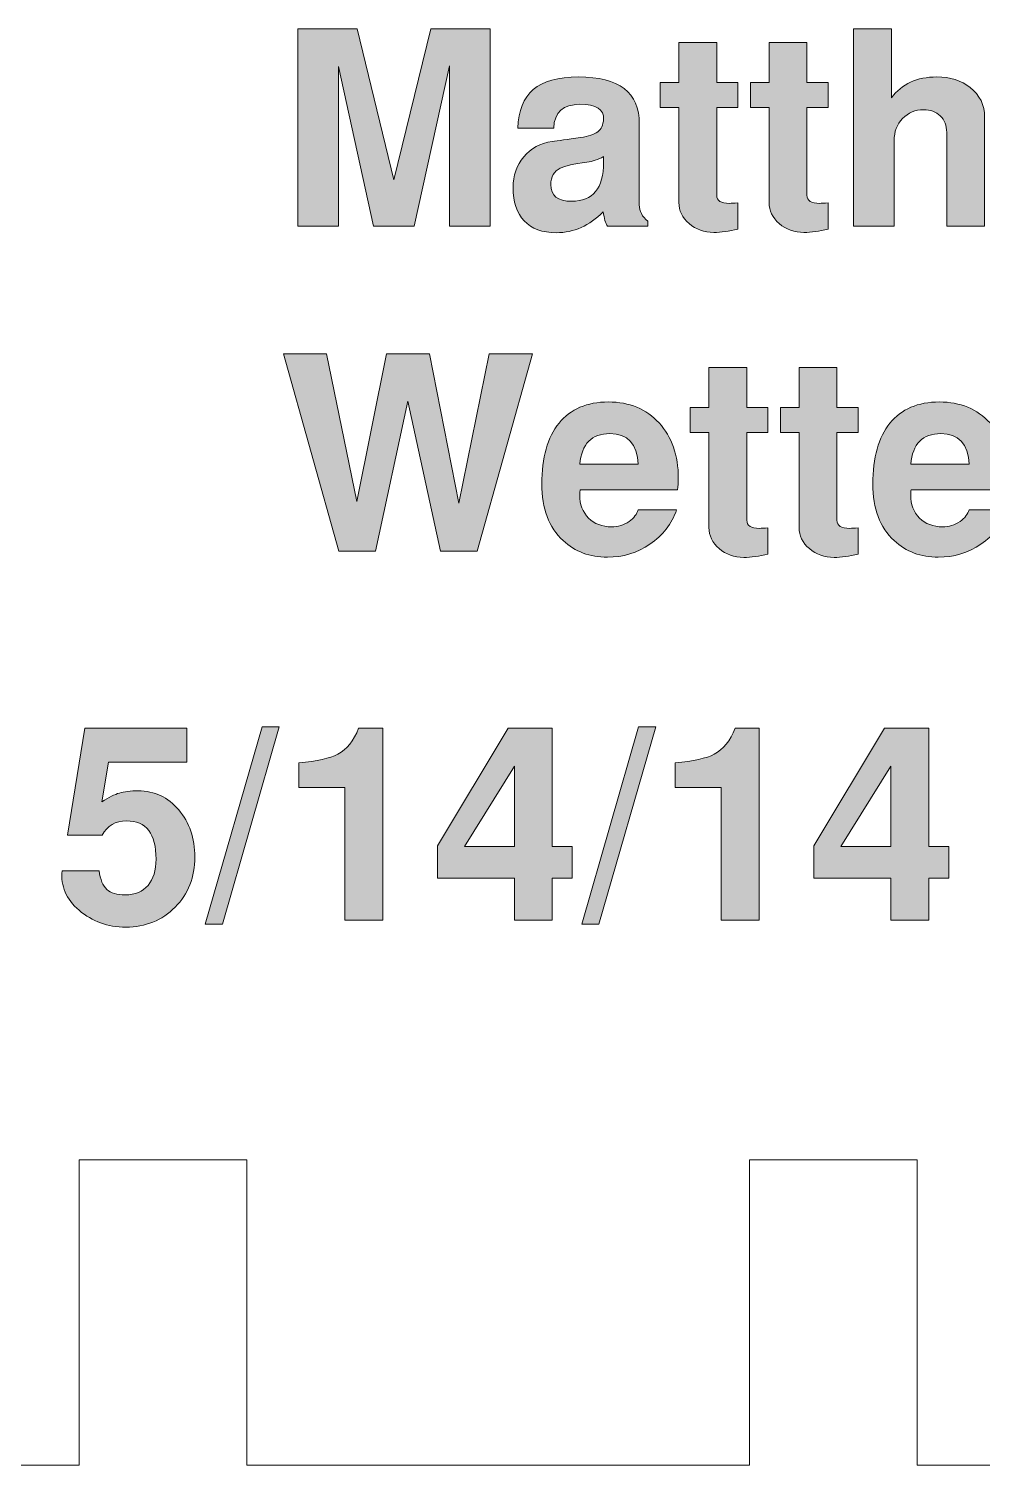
# Model space of a CAD drawing. Header units: inches. Extents: x 0.5 to 11.5, y -3.7 to -0.7.
# Drawn here: x 3.733 to 4.32, y -3.738 to -2.854 of the extents above; entities that cross this region are included whole.
import ezdxf

# ---------------------------------------------------------------- set-up
doc = ezdxf.new("R2010")
doc.units = ezdxf.units.IN
doc.header["$MEASUREMENT"] = 0
doc.layers.add('Layer 1', color=7, linetype='Continuous')

# ---------------------------------------------------------------- blocks, each defined once
blk = doc.blocks.new('block 21')
at = {"layer": 'Layer 1', "color": 240, "lineweight": 5, "true_color": 0xed1f24}
for points in [[(3.86753, -3.73802), (3.86753, -3.55012), (3.76442, -3.55012), (3.76442, -3.73802)], [(4.28005, -3.73802), (4.28005, -3.55012), (4.17691, -3.55012), (4.17691, -3.73802)], [(3.76442, -3.73802), (3.66132, -3.73802)], [(4.17691, -3.73802), (3.86753, -3.73802)], [(4.38316, -3.73802), (4.28005, -3.73802)]]:
    blk.add_lwpolyline(points, dxfattribs=at)
blk = doc.blocks.new('block 43')
at = {"layer": 'Layer 1', "true_color": 0xed1f24}
h = blk.add_hatch(color=240, dxfattribs=at)
h.dxf.hatch_style = 2
h.paths.add_polyline_path([(4.01725, -2.97556), (3.99225, -2.97556), (3.99225, -2.87689), (3.97058, -2.97556), (3.94558, -2.97556), (3.92391, -2.87739), (3.92391, -2.97556), (3.89891, -2.97556), (3.89891, -2.85406), (3.93549, -2.85406), (3.95807, -2.94708), (3.98088, -2.85406), (4.01725, -2.85406)])
h = blk.add_hatch(color=240, dxfattribs=at)
h.dxf.hatch_style = 2
edge = h.paths.add_edge_path()
edge.add_spline(control_points=[(4.32157, -2.97556), (4.32157, -2.97556), (4.29824, -2.97556), (4.29824, -2.97556), (4.29824, -2.97556), (4.29824, -2.91793), (4.29824, -2.91793), (4.29824, -2.91358), (4.29691, -2.91016), (4.29424, -2.90765), (4.29157, -2.90514), (4.28818, -2.90389), (4.28407, -2.90389), (4.27885, -2.90389), (4.27452, -2.9057), (4.27108, -2.90932), (4.26763, -2.91294), (4.26591, -2.91748), (4.26591, -2.92294), (4.26591, -2.92294), (4.26591, -2.97556), (4.26591, -2.97556), (4.26591, -2.97556), (4.24091, -2.97556), (4.24091, -2.97556), (4.24091, -2.97556), (4.24091, -2.85406), (4.24091, -2.85406), (4.24091, -2.85406), (4.26424, -2.85406), (4.26424, -2.85406), (4.26424, -2.85406), (4.26424, -2.89656), (4.26424, -2.89656), (4.27058, -2.88801), (4.27991, -2.88373), (4.29224, -2.88373), (4.30035, -2.88373), (4.30718, -2.88589), (4.31274, -2.89022), (4.31863, -2.89489), (4.32157, -2.901), (4.32157, -2.90856), (4.32157, -2.90856), (4.32157, -2.97556), (4.32157, -2.97556)], knot_values=[0, 0, 0, 0, 1, 1, 1, 2, 2, 2, 3, 3, 3, 4, 4, 4, 5, 5, 5, 6, 6, 6, 7, 7, 7, 8, 8, 8, 9, 9, 9, 10, 10, 10, 11, 11, 11, 12, 12, 12, 13, 13, 13, 14, 14, 14, 15, 15, 15, 15], degree=3, periodic=1)
h = blk.add_hatch(color=240, dxfattribs=at)
h.dxf.hatch_style = 2
edge = h.paths.add_edge_path()
edge.add_spline(control_points=[(4.16975, -2.97739), (4.1643, -2.97873), (4.15936, -2.97939), (4.15491, -2.97939), (4.14902, -2.97939), (4.14397, -2.97759), (4.13974, -2.97398), (4.13552, -2.97036), (4.13341, -2.96606), (4.13341, -2.96106), (4.13341, -2.96106), (4.13341, -2.90256), (4.13341, -2.90256), (4.13341, -2.90256), (4.12191, -2.90256), (4.12191, -2.90256), (4.12191, -2.90256), (4.12191, -2.88706), (4.12191, -2.88706), (4.12191, -2.88706), (4.13341, -2.88706), (4.13341, -2.88706), (4.13341, -2.88706), (4.13341, -2.86256), (4.13341, -2.86256), (4.13341, -2.86256), (4.15675, -2.86256), (4.15675, -2.86256), (4.15675, -2.86256), (4.15675, -2.88706), (4.15675, -2.88706), (4.15675, -2.88706), (4.16975, -2.88706), (4.16975, -2.88706), (4.16975, -2.88706), (4.16975, -2.90256), (4.16975, -2.90256), (4.16975, -2.90256), (4.15675, -2.90256), (4.15675, -2.90256), (4.15675, -2.90256), (4.15675, -2.95639), (4.15675, -2.95639), (4.15675, -2.95984), (4.15936, -2.96156), (4.16458, -2.96156), (4.1658, -2.96145), (4.16752, -2.96134), (4.16975, -2.96122), (4.16975, -2.96122), (4.16975, -2.97739), (4.16975, -2.97739)], knot_values=[0, 0, 0, 0, 1, 1, 1, 2, 2, 2, 3, 3, 3, 4, 4, 4, 5, 5, 5, 6, 6, 6, 7, 7, 7, 8, 8, 8, 9, 9, 9, 10, 10, 10, 11, 11, 11, 12, 12, 12, 13, 13, 13, 14, 14, 14, 15, 15, 15, 16, 16, 16, 17, 17, 17, 17], degree=3, periodic=1)
h = blk.add_hatch(color=240, dxfattribs=at)
h.dxf.hatch_style = 2
edge = h.paths.add_edge_path()
edge.add_spline(control_points=[(4.22525, -2.97739), (4.2198, -2.97873), (4.21486, -2.97939), (4.21042, -2.97939), (4.20452, -2.97939), (4.19947, -2.97759), (4.19524, -2.97398), (4.19102, -2.97036), (4.18891, -2.96606), (4.18891, -2.96106), (4.18891, -2.96106), (4.18891, -2.90256), (4.18891, -2.90256), (4.18891, -2.90256), (4.17742, -2.90256), (4.17742, -2.90256), (4.17742, -2.90256), (4.17742, -2.88706), (4.17742, -2.88706), (4.17742, -2.88706), (4.18891, -2.88706), (4.18891, -2.88706), (4.18891, -2.88706), (4.18891, -2.86256), (4.18891, -2.86256), (4.18891, -2.86256), (4.21225, -2.86256), (4.21225, -2.86256), (4.21225, -2.86256), (4.21225, -2.88706), (4.21225, -2.88706), (4.21225, -2.88706), (4.22525, -2.88706), (4.22525, -2.88706), (4.22525, -2.88706), (4.22525, -2.90256), (4.22525, -2.90256), (4.22525, -2.90256), (4.21225, -2.90256), (4.21225, -2.90256), (4.21225, -2.90256), (4.21225, -2.95639), (4.21225, -2.95639), (4.21225, -2.95984), (4.21486, -2.96156), (4.22008, -2.96156), (4.2213, -2.96145), (4.22302, -2.96134), (4.22525, -2.96122), (4.22525, -2.96122), (4.22525, -2.97739), (4.22525, -2.97739)], knot_values=[0, 0, 0, 0, 1, 1, 1, 2, 2, 2, 3, 3, 3, 4, 4, 4, 5, 5, 5, 6, 6, 6, 7, 7, 7, 8, 8, 8, 9, 9, 9, 10, 10, 10, 11, 11, 11, 12, 12, 12, 13, 13, 13, 14, 14, 14, 15, 15, 15, 16, 16, 16, 17, 17, 17, 17], degree=3, periodic=1)
h = blk.add_hatch(color=240, dxfattribs=at)
h.dxf.hatch_style = 2
edge = h.paths.add_edge_path()
edge.add_spline(control_points=[(4.11424, -2.97556), (4.11424, -2.97556), (4.08942, -2.97556), (4.08942, -2.97556), (4.0883, -2.97378), (4.08747, -2.97084), (4.08691, -2.96672), (4.07836, -2.97528), (4.06875, -2.97956), (4.05808, -2.97956), (4.04941, -2.97956), (4.0428, -2.97714), (4.03825, -2.97231), (4.03369, -2.96748), (4.03141, -2.96062), (4.03141, -2.95173), (4.03141, -2.94439), (4.03358, -2.93812), (4.03792, -2.9329), (4.04225, -2.92767), (4.04808, -2.92451), (4.05541, -2.92339), (4.05886, -2.92295), (4.06469, -2.92217), (4.07292, -2.92106), (4.0778, -2.92028), (4.08133, -2.91909), (4.0835, -2.91747), (4.08567, -2.91587), (4.08685, -2.91328), (4.08708, -2.90972), (4.08742, -2.90362), (4.08258, -2.90056), (4.07258, -2.90056), (4.06213, -2.90056), (4.05675, -2.90545), (4.05642, -2.91522), (4.05642, -2.91522), (4.03425, -2.91522), (4.03425, -2.91522), (4.03469, -2.90456), (4.03788, -2.89664), (4.04383, -2.89147), (4.04977, -2.88631), (4.05908, -2.88373), (4.07175, -2.88373), (4.09663, -2.88373), (4.10908, -2.89334), (4.10908, -2.91256), (4.10908, -2.91256), (4.10908, -2.96239), (4.10908, -2.96239), (4.10908, -2.96628), (4.1108, -2.96967), (4.11424, -2.97256), (4.11424, -2.97256), (4.11424, -2.97556), (4.11424, -2.97556)], knot_values=[0, 0, 0, 0, 1, 1, 1, 2, 2, 2, 3, 3, 3, 4, 4, 4, 5, 5, 5, 6, 6, 6, 7, 7, 7, 8, 8, 8, 9, 9, 9, 10, 10, 10, 11, 11, 11, 12, 12, 12, 13, 13, 13, 14, 14, 14, 15, 15, 15, 16, 16, 16, 17, 17, 17, 18, 18, 18, 19, 19, 19, 19], degree=3, periodic=1)
edge = h.paths.add_edge_path()
edge.add_spline(control_points=[(4.08708, -2.93623), (4.08708, -2.93623), (4.08708, -2.93273), (4.08708, -2.93273), (4.08373, -2.93462), (4.08032, -2.93578), (4.07686, -2.93623), (4.06871, -2.93723), (4.06324, -2.93845), (4.06045, -2.93989), (4.05653, -2.94179), (4.05458, -2.94512), (4.05458, -2.94989), (4.05458, -2.95678), (4.05888, -2.96023), (4.06748, -2.96023), (4.08055, -2.96023), (4.08708, -2.95222), (4.08708, -2.93623)], knot_values=[0, 0, 0, 0, 1, 1, 1, 2, 2, 2, 3, 3, 3, 4, 4, 4, 5, 5, 5, 6, 6, 6, 6], degree=3, periodic=1)
h = blk.add_hatch(color=240, dxfattribs=at)
h.dxf.hatch_style = 2
h.paths.add_polyline_path([(4.04325, -3.05406), (4.00924, -3.17556), (3.98675, -3.17556), (3.96664, -3.08316), (3.94666, -3.17556), (3.92413, -3.17556), (3.89008, -3.05406), (3.91658, -3.05406), (3.93525, -3.14506), (3.95342, -3.05406), (3.97991, -3.05406), (3.99808, -3.14606), (4.01674, -3.05406)])
h = blk.add_hatch(color=240, dxfattribs=at)
h.dxf.hatch_style = 2
edge = h.paths.add_edge_path()
edge.add_spline(control_points=[(4.18825, -3.17739), (4.1828, -3.17872), (4.17786, -3.17939), (4.17341, -3.17939), (4.16752, -3.17939), (4.16247, -3.17759), (4.15824, -3.17398), (4.15402, -3.17036), (4.15191, -3.16606), (4.15191, -3.16106), (4.15191, -3.16106), (4.15191, -3.10256), (4.15191, -3.10256), (4.15191, -3.10256), (4.14041, -3.10256), (4.14041, -3.10256), (4.14041, -3.10256), (4.14041, -3.08706), (4.14041, -3.08706), (4.14041, -3.08706), (4.15191, -3.08706), (4.15191, -3.08706), (4.15191, -3.08706), (4.15191, -3.06255), (4.15191, -3.06255), (4.15191, -3.06255), (4.17525, -3.06255), (4.17525, -3.06255), (4.17525, -3.06255), (4.17525, -3.08706), (4.17525, -3.08706), (4.17525, -3.08706), (4.18825, -3.08706), (4.18825, -3.08706), (4.18825, -3.08706), (4.18825, -3.10256), (4.18825, -3.10256), (4.18825, -3.10256), (4.17525, -3.10256), (4.17525, -3.10256), (4.17525, -3.10256), (4.17525, -3.15639), (4.17525, -3.15639), (4.17525, -3.15984), (4.17786, -3.16156), (4.18308, -3.16156), (4.1843, -3.16144), (4.18602, -3.16134), (4.18825, -3.16122), (4.18825, -3.16122), (4.18825, -3.17739), (4.18825, -3.17739)], knot_values=[0, 0, 0, 0, 1, 1, 1, 2, 2, 2, 3, 3, 3, 4, 4, 4, 5, 5, 5, 6, 6, 6, 7, 7, 7, 8, 8, 8, 9, 9, 9, 10, 10, 10, 11, 11, 11, 12, 12, 12, 13, 13, 13, 14, 14, 14, 15, 15, 15, 16, 16, 16, 17, 17, 17, 17], degree=3, periodic=1)
h = blk.add_hatch(color=240, dxfattribs=at)
h.dxf.hatch_style = 2
edge = h.paths.add_edge_path()
edge.add_spline(control_points=[(4.24374, -3.17739), (4.23829, -3.17872), (4.23335, -3.17939), (4.22891, -3.17939), (4.22302, -3.17939), (4.21796, -3.17759), (4.21374, -3.17398), (4.20951, -3.17036), (4.2074, -3.16606), (4.2074, -3.16106), (4.2074, -3.16106), (4.2074, -3.10256), (4.2074, -3.10256), (4.2074, -3.10256), (4.19591, -3.10256), (4.19591, -3.10256), (4.19591, -3.10256), (4.19591, -3.08706), (4.19591, -3.08706), (4.19591, -3.08706), (4.2074, -3.08706), (4.2074, -3.08706), (4.2074, -3.08706), (4.2074, -3.06255), (4.2074, -3.06255), (4.2074, -3.06255), (4.23074, -3.06255), (4.23074, -3.06255), (4.23074, -3.06255), (4.23074, -3.08706), (4.23074, -3.08706), (4.23074, -3.08706), (4.24374, -3.08706), (4.24374, -3.08706), (4.24374, -3.08706), (4.24374, -3.10256), (4.24374, -3.10256), (4.24374, -3.10256), (4.23074, -3.10256), (4.23074, -3.10256), (4.23074, -3.10256), (4.23074, -3.15639), (4.23074, -3.15639), (4.23074, -3.15984), (4.23335, -3.16156), (4.23857, -3.16156), (4.23979, -3.16144), (4.24152, -3.16134), (4.24374, -3.16122), (4.24374, -3.16122), (4.24374, -3.17739), (4.24374, -3.17739)], knot_values=[0, 0, 0, 0, 1, 1, 1, 2, 2, 2, 3, 3, 3, 4, 4, 4, 5, 5, 5, 6, 6, 6, 7, 7, 7, 8, 8, 8, 9, 9, 9, 10, 10, 10, 11, 11, 11, 12, 12, 12, 13, 13, 13, 14, 14, 14, 15, 15, 15, 16, 16, 16, 17, 17, 17, 17], degree=3, periodic=1)
h = blk.add_hatch(color=240, dxfattribs=at)
h.dxf.hatch_style = 2
edge = h.paths.add_edge_path()
edge.add_spline(control_points=[(4.13308, -3.13055), (4.13308, -3.13323), (4.13291, -3.13561), (4.13258, -3.13772), (4.13258, -3.13772), (4.07274, -3.13772), (4.07274, -3.13772), (4.07252, -3.13839), (4.07241, -3.13944), (4.07241, -3.14089), (4.07241, -3.14678), (4.07423, -3.15153), (4.07785, -3.15514), (4.08149, -3.15875), (4.08622, -3.16056), (4.09206, -3.16056), (4.09591, -3.16056), (4.09949, -3.15945), (4.10279, -3.15723), (4.10577, -3.15512), (4.10764, -3.15272), (4.10841, -3.15006), (4.10841, -3.15006), (4.13207, -3.15006), (4.13207, -3.15006), (4.12896, -3.15883), (4.12349, -3.16589), (4.11565, -3.17122), (4.10782, -3.17655), (4.09907, -3.17923), (4.08941, -3.17923), (4.07863, -3.17923), (4.06957, -3.17584), (4.06224, -3.16906), (4.05346, -3.16095), (4.04907, -3.14934), (4.04907, -3.13422), (4.04907, -3.118), (4.0526, -3.10553), (4.05966, -3.09681), (4.06671, -3.08809), (4.07685, -3.08373), (4.09007, -3.08373), (4.10296, -3.08373), (4.11335, -3.08803), (4.12124, -3.09664), (4.12913, -3.10525), (4.13308, -3.11656), (4.13308, -3.13055)], knot_values=[0, 0, 0, 0, 1, 1, 1, 2, 2, 2, 3, 3, 3, 4, 4, 4, 5, 5, 5, 6, 6, 6, 7, 7, 7, 8, 8, 8, 9, 9, 9, 10, 10, 10, 11, 11, 11, 12, 12, 12, 13, 13, 13, 14, 14, 14, 15, 15, 15, 16, 16, 16, 16], degree=3, periodic=1)
edge = h.paths.add_edge_path()
edge.add_spline(control_points=[(4.10841, -3.12206), (4.10773, -3.1095), (4.1019, -3.10322), (4.09092, -3.10322), (4.07981, -3.10322), (4.07364, -3.1095), (4.07241, -3.12206), (4.07241, -3.12206), (4.10841, -3.12206), (4.10841, -3.12206)], knot_values=[0, 0, 0, 0, 1, 1, 1, 2, 2, 2, 3, 3, 3, 3], degree=3, periodic=1)
h = blk.add_hatch(color=240, dxfattribs=at)
h.dxf.hatch_style = 2
edge = h.paths.add_edge_path()
edge.add_spline(control_points=[(4.33674, -3.13055), (4.33674, -3.13323), (4.33657, -3.13561), (4.33624, -3.13772), (4.33624, -3.13772), (4.27641, -3.13772), (4.27641, -3.13772), (4.27618, -3.13839), (4.27608, -3.13944), (4.27608, -3.14089), (4.27608, -3.14678), (4.27789, -3.15153), (4.28152, -3.15514), (4.28516, -3.15875), (4.28989, -3.16056), (4.29573, -3.16056), (4.29958, -3.16056), (4.30315, -3.15945), (4.30646, -3.15723), (4.30943, -3.15512), (4.31131, -3.15272), (4.31207, -3.15006), (4.31207, -3.15006), (4.33574, -3.15006), (4.33574, -3.15006), (4.33263, -3.15883), (4.32716, -3.16589), (4.31932, -3.17122), (4.31149, -3.17655), (4.30274, -3.17923), (4.29308, -3.17923), (4.28229, -3.17923), (4.27324, -3.17584), (4.26591, -3.16906), (4.25713, -3.16095), (4.25274, -3.14934), (4.25274, -3.13422), (4.25274, -3.118), (4.25627, -3.10553), (4.26333, -3.09681), (4.27038, -3.08809), (4.28052, -3.08373), (4.29374, -3.08373), (4.30663, -3.08373), (4.31702, -3.08803), (4.32491, -3.09664), (4.3328, -3.10525), (4.33674, -3.11656), (4.33674, -3.13055)], knot_values=[0, 0, 0, 0, 1, 1, 1, 2, 2, 2, 3, 3, 3, 4, 4, 4, 5, 5, 5, 6, 6, 6, 7, 7, 7, 8, 8, 8, 9, 9, 9, 10, 10, 10, 11, 11, 11, 12, 12, 12, 13, 13, 13, 14, 14, 14, 15, 15, 15, 16, 16, 16, 16], degree=3, periodic=1)
edge = h.paths.add_edge_path()
edge.add_spline(control_points=[(4.31207, -3.12206), (4.3114, -3.1095), (4.30557, -3.10322), (4.29458, -3.10322), (4.28347, -3.10322), (4.27731, -3.1095), (4.27608, -3.12206), (4.27608, -3.12206), (4.31207, -3.12206), (4.31207, -3.12206)], knot_values=[0, 0, 0, 0, 1, 1, 1, 2, 2, 2, 3, 3, 3, 3], degree=3, periodic=1)
at = {"layer": 'Layer 1', "lineweight": 0}
for points in [[(4.01725, -2.97556), (3.99225, -2.97556), (3.99225, -2.87689), (3.97058, -2.97556), (3.94558, -2.97556), (3.92391, -2.87739), (3.92391, -2.97556), (3.89891, -2.97556), (3.89891, -2.85406), (3.93549, -2.85406), (3.95807, -2.94708), (3.98088, -2.85406), (4.01725, -2.85406), (4.01725, -2.97556)], [(4.04325, -3.05406), (4.00924, -3.17556), (3.98675, -3.17556), (3.96664, -3.08316), (3.94666, -3.17556), (3.92413, -3.17556), (3.89008, -3.05406), (3.91658, -3.05406), (3.93525, -3.14506), (3.95342, -3.05406), (3.97991, -3.05406), (3.99808, -3.14606), (4.01674, -3.05406), (4.04325, -3.05406)]]:
    blk.add_lwpolyline(points, dxfattribs=at)
for points, knots in [([(4.32157, -2.97556), (4.32157, -2.97556), (4.29824, -2.97556), (4.29824, -2.97556), (4.29824, -2.97556), (4.29824, -2.91793), (4.29824, -2.91793), (4.29824, -2.91358), (4.29691, -2.91016), (4.29424, -2.90765), (4.29157, -2.90514), (4.28818, -2.90389), (4.28407, -2.90389), (4.27885, -2.90389), (4.27452, -2.9057), (4.27108, -2.90932), (4.26763, -2.91294), (4.26591, -2.91748), (4.26591, -2.92294), (4.26591, -2.92294), (4.26591, -2.97556), (4.26591, -2.97556), (4.26591, -2.97556), (4.24091, -2.97556), (4.24091, -2.97556), (4.24091, -2.97556), (4.24091, -2.85406), (4.24091, -2.85406), (4.24091, -2.85406), (4.26424, -2.85406), (4.26424, -2.85406), (4.26424, -2.85406), (4.26424, -2.89656), (4.26424, -2.89656), (4.27058, -2.88801), (4.27991, -2.88373), (4.29224, -2.88373), (4.30035, -2.88373), (4.30718, -2.88589), (4.31274, -2.89022), (4.31863, -2.89489), (4.32157, -2.901), (4.32157, -2.90856), (4.32157, -2.90856), (4.32157, -2.97556), (4.32157, -2.97556)], [0, 0, 0, 0, 1, 1, 1, 2, 2, 2, 3, 3, 3, 4, 4, 4, 5, 5, 5, 6, 6, 6, 7, 7, 7, 8, 8, 8, 9, 9, 9, 10, 10, 10, 11, 11, 11, 12, 12, 12, 13, 13, 13, 14, 14, 14, 15, 15, 15, 15]), ([(4.16975, -2.97739), (4.1643, -2.97873), (4.15936, -2.97939), (4.15491, -2.97939), (4.14902, -2.97939), (4.14397, -2.97759), (4.13974, -2.97398), (4.13552, -2.97036), (4.13341, -2.96606), (4.13341, -2.96106), (4.13341, -2.96106), (4.13341, -2.90256), (4.13341, -2.90256), (4.13341, -2.90256), (4.12191, -2.90256), (4.12191, -2.90256), (4.12191, -2.90256), (4.12191, -2.88706), (4.12191, -2.88706), (4.12191, -2.88706), (4.13341, -2.88706), (4.13341, -2.88706), (4.13341, -2.88706), (4.13341, -2.86256), (4.13341, -2.86256), (4.13341, -2.86256), (4.15675, -2.86256), (4.15675, -2.86256), (4.15675, -2.86256), (4.15675, -2.88706), (4.15675, -2.88706), (4.15675, -2.88706), (4.16975, -2.88706), (4.16975, -2.88706), (4.16975, -2.88706), (4.16975, -2.90256), (4.16975, -2.90256), (4.16975, -2.90256), (4.15675, -2.90256), (4.15675, -2.90256), (4.15675, -2.90256), (4.15675, -2.95639), (4.15675, -2.95639), (4.15675, -2.95984), (4.15936, -2.96156), (4.16458, -2.96156), (4.1658, -2.96145), (4.16752, -2.96134), (4.16975, -2.96122), (4.16975, -2.96122), (4.16975, -2.97739), (4.16975, -2.97739)], [0, 0, 0, 0, 1, 1, 1, 2, 2, 2, 3, 3, 3, 4, 4, 4, 5, 5, 5, 6, 6, 6, 7, 7, 7, 8, 8, 8, 9, 9, 9, 10, 10, 10, 11, 11, 11, 12, 12, 12, 13, 13, 13, 14, 14, 14, 15, 15, 15, 16, 16, 16, 17, 17, 17, 17]), ([(4.22525, -2.97739), (4.2198, -2.97873), (4.21486, -2.97939), (4.21042, -2.97939), (4.20452, -2.97939), (4.19947, -2.97759), (4.19524, -2.97398), (4.19102, -2.97036), (4.18891, -2.96606), (4.18891, -2.96106), (4.18891, -2.96106), (4.18891, -2.90256), (4.18891, -2.90256), (4.18891, -2.90256), (4.17742, -2.90256), (4.17742, -2.90256), (4.17742, -2.90256), (4.17742, -2.88706), (4.17742, -2.88706), (4.17742, -2.88706), (4.18891, -2.88706), (4.18891, -2.88706), (4.18891, -2.88706), (4.18891, -2.86256), (4.18891, -2.86256), (4.18891, -2.86256), (4.21225, -2.86256), (4.21225, -2.86256), (4.21225, -2.86256), (4.21225, -2.88706), (4.21225, -2.88706), (4.21225, -2.88706), (4.22525, -2.88706), (4.22525, -2.88706), (4.22525, -2.88706), (4.22525, -2.90256), (4.22525, -2.90256), (4.22525, -2.90256), (4.21225, -2.90256), (4.21225, -2.90256), (4.21225, -2.90256), (4.21225, -2.95639), (4.21225, -2.95639), (4.21225, -2.95984), (4.21486, -2.96156), (4.22008, -2.96156), (4.2213, -2.96145), (4.22302, -2.96134), (4.22525, -2.96122), (4.22525, -2.96122), (4.22525, -2.97739), (4.22525, -2.97739)], [0, 0, 0, 0, 1, 1, 1, 2, 2, 2, 3, 3, 3, 4, 4, 4, 5, 5, 5, 6, 6, 6, 7, 7, 7, 8, 8, 8, 9, 9, 9, 10, 10, 10, 11, 11, 11, 12, 12, 12, 13, 13, 13, 14, 14, 14, 15, 15, 15, 16, 16, 16, 17, 17, 17, 17]), ([(4.11424, -2.97556), (4.11424, -2.97556), (4.08942, -2.97556), (4.08942, -2.97556), (4.0883, -2.97378), (4.08747, -2.97084), (4.08691, -2.96672), (4.07836, -2.97528), (4.06875, -2.97956), (4.05808, -2.97956), (4.04941, -2.97956), (4.0428, -2.97714), (4.03825, -2.97231), (4.03369, -2.96748), (4.03141, -2.96062), (4.03141, -2.95173), (4.03141, -2.94439), (4.03358, -2.93812), (4.03792, -2.9329), (4.04225, -2.92767), (4.04808, -2.92451), (4.05541, -2.92339), (4.05886, -2.92295), (4.06469, -2.92217), (4.07292, -2.92106), (4.0778, -2.92028), (4.08133, -2.91909), (4.0835, -2.91747), (4.08567, -2.91587), (4.08685, -2.91328), (4.08708, -2.90972), (4.08742, -2.90362), (4.08258, -2.90056), (4.07258, -2.90056), (4.06213, -2.90056), (4.05675, -2.90545), (4.05642, -2.91522), (4.05642, -2.91522), (4.03425, -2.91522), (4.03425, -2.91522), (4.03469, -2.90456), (4.03788, -2.89664), (4.04383, -2.89147), (4.04977, -2.88631), (4.05908, -2.88373), (4.07175, -2.88373), (4.09663, -2.88373), (4.10908, -2.89334), (4.10908, -2.91256), (4.10908, -2.91256), (4.10908, -2.96239), (4.10908, -2.96239), (4.10908, -2.96628), (4.1108, -2.96967), (4.11424, -2.97256), (4.11424, -2.97256), (4.11424, -2.97556), (4.11424, -2.97556)], [0, 0, 0, 0, 1, 1, 1, 2, 2, 2, 3, 3, 3, 4, 4, 4, 5, 5, 5, 6, 6, 6, 7, 7, 7, 8, 8, 8, 9, 9, 9, 10, 10, 10, 11, 11, 11, 12, 12, 12, 13, 13, 13, 14, 14, 14, 15, 15, 15, 16, 16, 16, 17, 17, 17, 18, 18, 18, 19, 19, 19, 19]), ([(4.08708, -2.93623), (4.08708, -2.93623), (4.08708, -2.93273), (4.08708, -2.93273), (4.08373, -2.93462), (4.08032, -2.93578), (4.07686, -2.93623), (4.06871, -2.93723), (4.06324, -2.93845), (4.06045, -2.93989), (4.05653, -2.94179), (4.05458, -2.94512), (4.05458, -2.94989), (4.05458, -2.95678), (4.05888, -2.96023), (4.06748, -2.96023), (4.08055, -2.96023), (4.08708, -2.95222), (4.08708, -2.93623)], [0, 0, 0, 0, 1, 1, 1, 2, 2, 2, 3, 3, 3, 4, 4, 4, 5, 5, 5, 6, 6, 6, 6]), ([(4.18825, -3.17739), (4.1828, -3.17872), (4.17786, -3.17939), (4.17341, -3.17939), (4.16752, -3.17939), (4.16247, -3.17759), (4.15824, -3.17398), (4.15402, -3.17036), (4.15191, -3.16606), (4.15191, -3.16106), (4.15191, -3.16106), (4.15191, -3.10256), (4.15191, -3.10256), (4.15191, -3.10256), (4.14041, -3.10256), (4.14041, -3.10256), (4.14041, -3.10256), (4.14041, -3.08706), (4.14041, -3.08706), (4.14041, -3.08706), (4.15191, -3.08706), (4.15191, -3.08706), (4.15191, -3.08706), (4.15191, -3.06255), (4.15191, -3.06255), (4.15191, -3.06255), (4.17525, -3.06255), (4.17525, -3.06255), (4.17525, -3.06255), (4.17525, -3.08706), (4.17525, -3.08706), (4.17525, -3.08706), (4.18825, -3.08706), (4.18825, -3.08706), (4.18825, -3.08706), (4.18825, -3.10256), (4.18825, -3.10256), (4.18825, -3.10256), (4.17525, -3.10256), (4.17525, -3.10256), (4.17525, -3.10256), (4.17525, -3.15639), (4.17525, -3.15639), (4.17525, -3.15984), (4.17786, -3.16156), (4.18308, -3.16156), (4.1843, -3.16144), (4.18602, -3.16134), (4.18825, -3.16122), (4.18825, -3.16122), (4.18825, -3.17739), (4.18825, -3.17739)], [0, 0, 0, 0, 1, 1, 1, 2, 2, 2, 3, 3, 3, 4, 4, 4, 5, 5, 5, 6, 6, 6, 7, 7, 7, 8, 8, 8, 9, 9, 9, 10, 10, 10, 11, 11, 11, 12, 12, 12, 13, 13, 13, 14, 14, 14, 15, 15, 15, 16, 16, 16, 17, 17, 17, 17]), ([(4.24374, -3.17739), (4.23829, -3.17872), (4.23335, -3.17939), (4.22891, -3.17939), (4.22302, -3.17939), (4.21796, -3.17759), (4.21374, -3.17398), (4.20951, -3.17036), (4.2074, -3.16606), (4.2074, -3.16106), (4.2074, -3.16106), (4.2074, -3.10256), (4.2074, -3.10256), (4.2074, -3.10256), (4.19591, -3.10256), (4.19591, -3.10256), (4.19591, -3.10256), (4.19591, -3.08706), (4.19591, -3.08706), (4.19591, -3.08706), (4.2074, -3.08706), (4.2074, -3.08706), (4.2074, -3.08706), (4.2074, -3.06255), (4.2074, -3.06255), (4.2074, -3.06255), (4.23074, -3.06255), (4.23074, -3.06255), (4.23074, -3.06255), (4.23074, -3.08706), (4.23074, -3.08706), (4.23074, -3.08706), (4.24374, -3.08706), (4.24374, -3.08706), (4.24374, -3.08706), (4.24374, -3.10256), (4.24374, -3.10256), (4.24374, -3.10256), (4.23074, -3.10256), (4.23074, -3.10256), (4.23074, -3.10256), (4.23074, -3.15639), (4.23074, -3.15639), (4.23074, -3.15984), (4.23335, -3.16156), (4.23857, -3.16156), (4.23979, -3.16144), (4.24152, -3.16134), (4.24374, -3.16122), (4.24374, -3.16122), (4.24374, -3.17739), (4.24374, -3.17739)], [0, 0, 0, 0, 1, 1, 1, 2, 2, 2, 3, 3, 3, 4, 4, 4, 5, 5, 5, 6, 6, 6, 7, 7, 7, 8, 8, 8, 9, 9, 9, 10, 10, 10, 11, 11, 11, 12, 12, 12, 13, 13, 13, 14, 14, 14, 15, 15, 15, 16, 16, 16, 17, 17, 17, 17]), ([(4.13308, -3.13055), (4.13308, -3.13323), (4.13291, -3.13561), (4.13258, -3.13772), (4.13258, -3.13772), (4.07274, -3.13772), (4.07274, -3.13772), (4.07252, -3.13839), (4.07241, -3.13944), (4.07241, -3.14089), (4.07241, -3.14678), (4.07423, -3.15153), (4.07785, -3.15514), (4.08149, -3.15875), (4.08622, -3.16056), (4.09206, -3.16056), (4.09591, -3.16056), (4.09949, -3.15945), (4.10279, -3.15723), (4.10577, -3.15512), (4.10764, -3.15272), (4.10841, -3.15006), (4.10841, -3.15006), (4.13207, -3.15006), (4.13207, -3.15006), (4.12896, -3.15883), (4.12349, -3.16589), (4.11565, -3.17122), (4.10782, -3.17655), (4.09907, -3.17923), (4.08941, -3.17923), (4.07863, -3.17923), (4.06957, -3.17584), (4.06224, -3.16906), (4.05346, -3.16095), (4.04907, -3.14934), (4.04907, -3.13422), (4.04907, -3.118), (4.0526, -3.10553), (4.05966, -3.09681), (4.06671, -3.08809), (4.07685, -3.08373), (4.09007, -3.08373), (4.10296, -3.08373), (4.11335, -3.08803), (4.12124, -3.09664), (4.12913, -3.10525), (4.13308, -3.11656), (4.13308, -3.13055)], [0, 0, 0, 0, 1, 1, 1, 2, 2, 2, 3, 3, 3, 4, 4, 4, 5, 5, 5, 6, 6, 6, 7, 7, 7, 8, 8, 8, 9, 9, 9, 10, 10, 10, 11, 11, 11, 12, 12, 12, 13, 13, 13, 14, 14, 14, 15, 15, 15, 16, 16, 16, 16]), ([(4.33674, -3.13055), (4.33674, -3.13323), (4.33657, -3.13561), (4.33624, -3.13772), (4.33624, -3.13772), (4.27641, -3.13772), (4.27641, -3.13772), (4.27618, -3.13839), (4.27608, -3.13944), (4.27608, -3.14089), (4.27608, -3.14678), (4.27789, -3.15153), (4.28152, -3.15514), (4.28516, -3.15875), (4.28989, -3.16056), (4.29573, -3.16056), (4.29958, -3.16056), (4.30315, -3.15945), (4.30646, -3.15723), (4.30943, -3.15512), (4.31131, -3.15272), (4.31207, -3.15006), (4.31207, -3.15006), (4.33574, -3.15006), (4.33574, -3.15006), (4.33263, -3.15883), (4.32716, -3.16589), (4.31932, -3.17122), (4.31149, -3.17655), (4.30274, -3.17923), (4.29308, -3.17923), (4.28229, -3.17923), (4.27324, -3.17584), (4.26591, -3.16906), (4.25713, -3.16095), (4.25274, -3.14934), (4.25274, -3.13422), (4.25274, -3.118), (4.25627, -3.10553), (4.26333, -3.09681), (4.27038, -3.08809), (4.28052, -3.08373), (4.29374, -3.08373), (4.30663, -3.08373), (4.31702, -3.08803), (4.32491, -3.09664), (4.3328, -3.10525), (4.33674, -3.11656), (4.33674, -3.13055)], [0, 0, 0, 0, 1, 1, 1, 2, 2, 2, 3, 3, 3, 4, 4, 4, 5, 5, 5, 6, 6, 6, 7, 7, 7, 8, 8, 8, 9, 9, 9, 10, 10, 10, 11, 11, 11, 12, 12, 12, 13, 13, 13, 14, 14, 14, 15, 15, 15, 16, 16, 16, 16]), ([(4.10841, -3.12206), (4.10773, -3.1095), (4.1019, -3.10322), (4.09092, -3.10322), (4.07981, -3.10322), (4.07364, -3.1095), (4.07241, -3.12206), (4.07241, -3.12206), (4.10841, -3.12206), (4.10841, -3.12206)], [0, 0, 0, 0, 1, 1, 1, 2, 2, 2, 3, 3, 3, 3]), ([(4.31207, -3.12206), (4.3114, -3.1095), (4.30557, -3.10322), (4.29458, -3.10322), (4.28347, -3.10322), (4.27731, -3.1095), (4.27608, -3.12206), (4.27608, -3.12206), (4.31207, -3.12206), (4.31207, -3.12206)], [0, 0, 0, 0, 1, 1, 1, 2, 2, 2, 3, 3, 3, 3])]:
    blk.add_open_spline(points, degree=3, knots=knots, dxfattribs=at)
blk = doc.blocks.new('block 41')
at = {"layer": 'Layer 1'}
blk.add_blockref('block 43', (0, 0), dxfattribs=at)
blk = doc.blocks.new('block 46')
at = {"layer": 'Layer 1', "true_color": 0xed1f24}
h = blk.add_hatch(color=240, dxfattribs=at)
h.dxf.hatch_style = 2
edge = h.paths.add_edge_path()
edge.add_spline(control_points=[(3.83552, -3.36369), (3.83552, -3.37614), (3.8315, -3.38645), (3.82344, -3.39461), (3.81538, -3.40278), (3.80524, -3.40686), (3.79302, -3.40686), (3.78191, -3.40686), (3.77236, -3.40342), (3.76436, -3.39653), (3.75635, -3.38964), (3.75286, -3.38153), (3.75386, -3.3722), (3.75386, -3.3722), (3.77659, -3.3722), (3.77659, -3.3722), (3.77736, -3.37764), (3.77896, -3.38148), (3.78135, -3.38369), (3.78375, -3.38592), (3.78756, -3.38703), (3.7928, -3.38703), (3.79881, -3.38703), (3.80347, -3.38508), (3.80676, -3.3812), (3.81005, -3.37731), (3.81169, -3.37192), (3.81169, -3.36503), (3.81169, -3.34937), (3.80562, -3.34153), (3.79347, -3.34153), (3.78667, -3.34153), (3.78171, -3.34448), (3.77859, -3.35036), (3.77859, -3.35036), (3.75719, -3.35036), (3.75719, -3.35036), (3.75719, -3.35036), (3.76786, -3.28453), (3.76786, -3.28453), (3.76786, -3.28453), (3.83069, -3.28453), (3.83069, -3.28453), (3.83069, -3.28453), (3.83069, -3.30537), (3.83069, -3.30537), (3.83069, -3.30537), (3.78238, -3.30537), (3.78238, -3.30537), (3.78238, -3.30537), (3.77827, -3.32971), (3.77827, -3.32971), (3.78259, -3.32704), (3.78623, -3.32526), (3.78916, -3.32437), (3.79211, -3.32347), (3.79597, -3.32303), (3.80073, -3.32303), (3.81072, -3.32303), (3.81902, -3.32692), (3.82562, -3.3347), (3.83222, -3.34248), (3.83552, -3.35214), (3.83552, -3.36369)], knot_values=[0, 0, 0, 0, 1, 1, 1, 2, 2, 2, 3, 3, 3, 4, 4, 4, 5, 5, 5, 6, 6, 6, 7, 7, 7, 8, 8, 8, 9, 9, 9, 10, 10, 10, 11, 11, 11, 12, 12, 12, 13, 13, 13, 14, 14, 14, 15, 15, 15, 16, 16, 16, 17, 17, 17, 18, 18, 18, 19, 19, 19, 20, 20, 20, 21, 21, 21, 21], degree=3, periodic=1)
h = blk.add_hatch(color=240, dxfattribs=at)
h.dxf.hatch_style = 2
h.paths.add_polyline_path([(3.88752, -3.28353), (3.85253, -3.40503), (3.84195, -3.40503), (3.87695, -3.28353)])
h = blk.add_hatch(color=240, dxfattribs=at)
h.dxf.hatch_style = 2
edge = h.paths.add_edge_path()
edge.add_spline(control_points=[(3.95119, -3.4027), (3.95119, -3.4027), (3.92786, -3.4027), (3.92786, -3.4027), (3.92786, -3.4027), (3.92786, -3.32103), (3.92786, -3.32103), (3.92786, -3.32103), (3.89952, -3.32103), (3.89952, -3.32103), (3.89952, -3.32103), (3.89952, -3.30586), (3.89952, -3.30586), (3.91074, -3.30476), (3.91874, -3.30297), (3.92352, -3.30053), (3.92908, -3.29753), (3.93336, -3.2922), (3.93635, -3.28453), (3.93635, -3.28453), (3.95119, -3.28453), (3.95119, -3.28453), (3.95119, -3.28453), (3.95119, -3.4027), (3.95119, -3.4027)], knot_values=[0, 0, 0, 0, 1, 1, 1, 2, 2, 2, 3, 3, 3, 4, 4, 4, 5, 5, 5, 6, 6, 6, 7, 7, 7, 8, 8, 8, 8], degree=3, periodic=1)
h = blk.add_hatch(color=240, dxfattribs=at)
h.dxf.hatch_style = 2
h.paths.add_polyline_path([(4.06786, -3.3767), (4.05553, -3.3767), (4.05553, -3.4027), (4.03219, -3.4027), (4.03219, -3.3767), (3.98486, -3.3767), (3.98486, -3.35687), (4.02836, -3.28453), (4.05553, -3.28453), (4.05553, -3.35736), (4.06786, -3.35736)])
h.paths.add_polyline_path([(4.03219, -3.35736), (4.03219, -3.3079), (4.00148, -3.35736)])
h = blk.add_hatch(color=240, dxfattribs=at)
h.dxf.hatch_style = 2
h.paths.add_polyline_path([(4.11919, -3.28353), (4.08419, -3.40503), (4.07362, -3.40503), (4.10862, -3.28353)])
h = blk.add_hatch(color=240, dxfattribs=at)
h.dxf.hatch_style = 2
edge = h.paths.add_edge_path()
edge.add_spline(control_points=[(4.18285, -3.4027), (4.18285, -3.4027), (4.15953, -3.4027), (4.15953, -3.4027), (4.15953, -3.4027), (4.15953, -3.32103), (4.15953, -3.32103), (4.15953, -3.32103), (4.13119, -3.32103), (4.13119, -3.32103), (4.13119, -3.32103), (4.13119, -3.30586), (4.13119, -3.30586), (4.14241, -3.30476), (4.15041, -3.30297), (4.15519, -3.30053), (4.16075, -3.29753), (4.16503, -3.2922), (4.16802, -3.28453), (4.16802, -3.28453), (4.18285, -3.28453), (4.18285, -3.28453), (4.18285, -3.28453), (4.18285, -3.4027), (4.18285, -3.4027)], knot_values=[0, 0, 0, 0, 1, 1, 1, 2, 2, 2, 3, 3, 3, 4, 4, 4, 5, 5, 5, 6, 6, 6, 7, 7, 7, 8, 8, 8, 8], degree=3, periodic=1)
h = blk.add_hatch(color=240, dxfattribs=at)
h.dxf.hatch_style = 2
h.paths.add_polyline_path([(4.29952, -3.3767), (4.28719, -3.3767), (4.28719, -3.4027), (4.26385, -3.4027), (4.26385, -3.3767), (4.21652, -3.3767), (4.21652, -3.35687), (4.26002, -3.28453), (4.28719, -3.28453), (4.28719, -3.35736), (4.29952, -3.35736)])
h.paths.add_polyline_path([(4.26385, -3.35736), (4.26385, -3.3079), (4.23314, -3.35736)])
at = {"layer": 'Layer 1', "lineweight": 0}
for points in [[(3.88752, -3.28353), (3.85253, -3.40503), (3.84195, -3.40503), (3.87695, -3.28353), (3.88752, -3.28353)], [(4.06786, -3.3767), (4.05553, -3.3767), (4.05553, -3.4027), (4.03219, -3.4027), (4.03219, -3.3767), (3.98486, -3.3767), (3.98486, -3.35687), (4.02836, -3.28453), (4.05553, -3.28453), (4.05553, -3.35736), (4.06786, -3.35736), (4.06786, -3.3767)], [(4.11919, -3.28353), (4.08419, -3.40503), (4.07362, -3.40503), (4.10862, -3.28353), (4.11919, -3.28353)], [(4.29952, -3.3767), (4.28719, -3.3767), (4.28719, -3.4027), (4.26385, -3.4027), (4.26385, -3.3767), (4.21652, -3.3767), (4.21652, -3.35687), (4.26002, -3.28453), (4.28719, -3.28453), (4.28719, -3.35736), (4.29952, -3.35736), (4.29952, -3.3767)], [(4.03219, -3.35736), (4.03219, -3.3079), (4.00148, -3.35736), (4.03219, -3.35736)], [(4.26385, -3.35736), (4.26385, -3.3079), (4.23314, -3.35736), (4.26385, -3.35736)]]:
    blk.add_lwpolyline(points, dxfattribs=at)
for points, knots in [([(3.83552, -3.36369), (3.83552, -3.37614), (3.8315, -3.38645), (3.82344, -3.39461), (3.81538, -3.40278), (3.80524, -3.40686), (3.79302, -3.40686), (3.78191, -3.40686), (3.77236, -3.40342), (3.76436, -3.39653), (3.75635, -3.38964), (3.75286, -3.38153), (3.75386, -3.3722), (3.75386, -3.3722), (3.77659, -3.3722), (3.77659, -3.3722), (3.77736, -3.37764), (3.77896, -3.38148), (3.78135, -3.38369), (3.78375, -3.38592), (3.78756, -3.38703), (3.7928, -3.38703), (3.79881, -3.38703), (3.80347, -3.38508), (3.80676, -3.3812), (3.81005, -3.37731), (3.81169, -3.37192), (3.81169, -3.36503), (3.81169, -3.34937), (3.80562, -3.34153), (3.79347, -3.34153), (3.78667, -3.34153), (3.78171, -3.34448), (3.77859, -3.35036), (3.77859, -3.35036), (3.75719, -3.35036), (3.75719, -3.35036), (3.75719, -3.35036), (3.76786, -3.28453), (3.76786, -3.28453), (3.76786, -3.28453), (3.83069, -3.28453), (3.83069, -3.28453), (3.83069, -3.28453), (3.83069, -3.30537), (3.83069, -3.30537), (3.83069, -3.30537), (3.78238, -3.30537), (3.78238, -3.30537), (3.78238, -3.30537), (3.77827, -3.32971), (3.77827, -3.32971), (3.78259, -3.32704), (3.78623, -3.32526), (3.78916, -3.32437), (3.79211, -3.32347), (3.79597, -3.32303), (3.80073, -3.32303), (3.81072, -3.32303), (3.81902, -3.32692), (3.82562, -3.3347), (3.83222, -3.34248), (3.83552, -3.35214), (3.83552, -3.36369)], [0, 0, 0, 0, 1, 1, 1, 2, 2, 2, 3, 3, 3, 4, 4, 4, 5, 5, 5, 6, 6, 6, 7, 7, 7, 8, 8, 8, 9, 9, 9, 10, 10, 10, 11, 11, 11, 12, 12, 12, 13, 13, 13, 14, 14, 14, 15, 15, 15, 16, 16, 16, 17, 17, 17, 18, 18, 18, 19, 19, 19, 20, 20, 20, 21, 21, 21, 21]), ([(3.95119, -3.4027), (3.95119, -3.4027), (3.92786, -3.4027), (3.92786, -3.4027), (3.92786, -3.4027), (3.92786, -3.32103), (3.92786, -3.32103), (3.92786, -3.32103), (3.89952, -3.32103), (3.89952, -3.32103), (3.89952, -3.32103), (3.89952, -3.30586), (3.89952, -3.30586), (3.91074, -3.30476), (3.91874, -3.30297), (3.92352, -3.30053), (3.92908, -3.29753), (3.93336, -3.2922), (3.93635, -3.28453), (3.93635, -3.28453), (3.95119, -3.28453), (3.95119, -3.28453), (3.95119, -3.28453), (3.95119, -3.4027), (3.95119, -3.4027)], [0, 0, 0, 0, 1, 1, 1, 2, 2, 2, 3, 3, 3, 4, 4, 4, 5, 5, 5, 6, 6, 6, 7, 7, 7, 8, 8, 8, 8]), ([(4.18285, -3.4027), (4.18285, -3.4027), (4.15953, -3.4027), (4.15953, -3.4027), (4.15953, -3.4027), (4.15953, -3.32103), (4.15953, -3.32103), (4.15953, -3.32103), (4.13119, -3.32103), (4.13119, -3.32103), (4.13119, -3.32103), (4.13119, -3.30586), (4.13119, -3.30586), (4.14241, -3.30476), (4.15041, -3.30297), (4.15519, -3.30053), (4.16075, -3.29753), (4.16503, -3.2922), (4.16802, -3.28453), (4.16802, -3.28453), (4.18285, -3.28453), (4.18285, -3.28453), (4.18285, -3.28453), (4.18285, -3.4027), (4.18285, -3.4027)], [0, 0, 0, 0, 1, 1, 1, 2, 2, 2, 3, 3, 3, 4, 4, 4, 5, 5, 5, 6, 6, 6, 7, 7, 7, 8, 8, 8, 8])]:
    blk.add_open_spline(points, degree=3, knots=knots, dxfattribs=at)
blk = doc.blocks.new('block 44')
at = {"layer": 'Layer 1'}
blk.add_blockref('block 46', (0, 0), dxfattribs=at)
blk = doc.blocks.new('block 31')
at = {"layer": 'Layer 1'}
for name in ['block 41', 'block 44']:
    blk.add_blockref(name, (0, 0), dxfattribs=at)

msp = doc.modelspace()

# ---------------------------------------------------------------- block references
at = {"layer": 'Layer 1'}
for name in ['block 21', 'block 31']:
    msp.add_blockref(name, (0, 0), dxfattribs=at)

doc.saveas('drawing.dxf')
